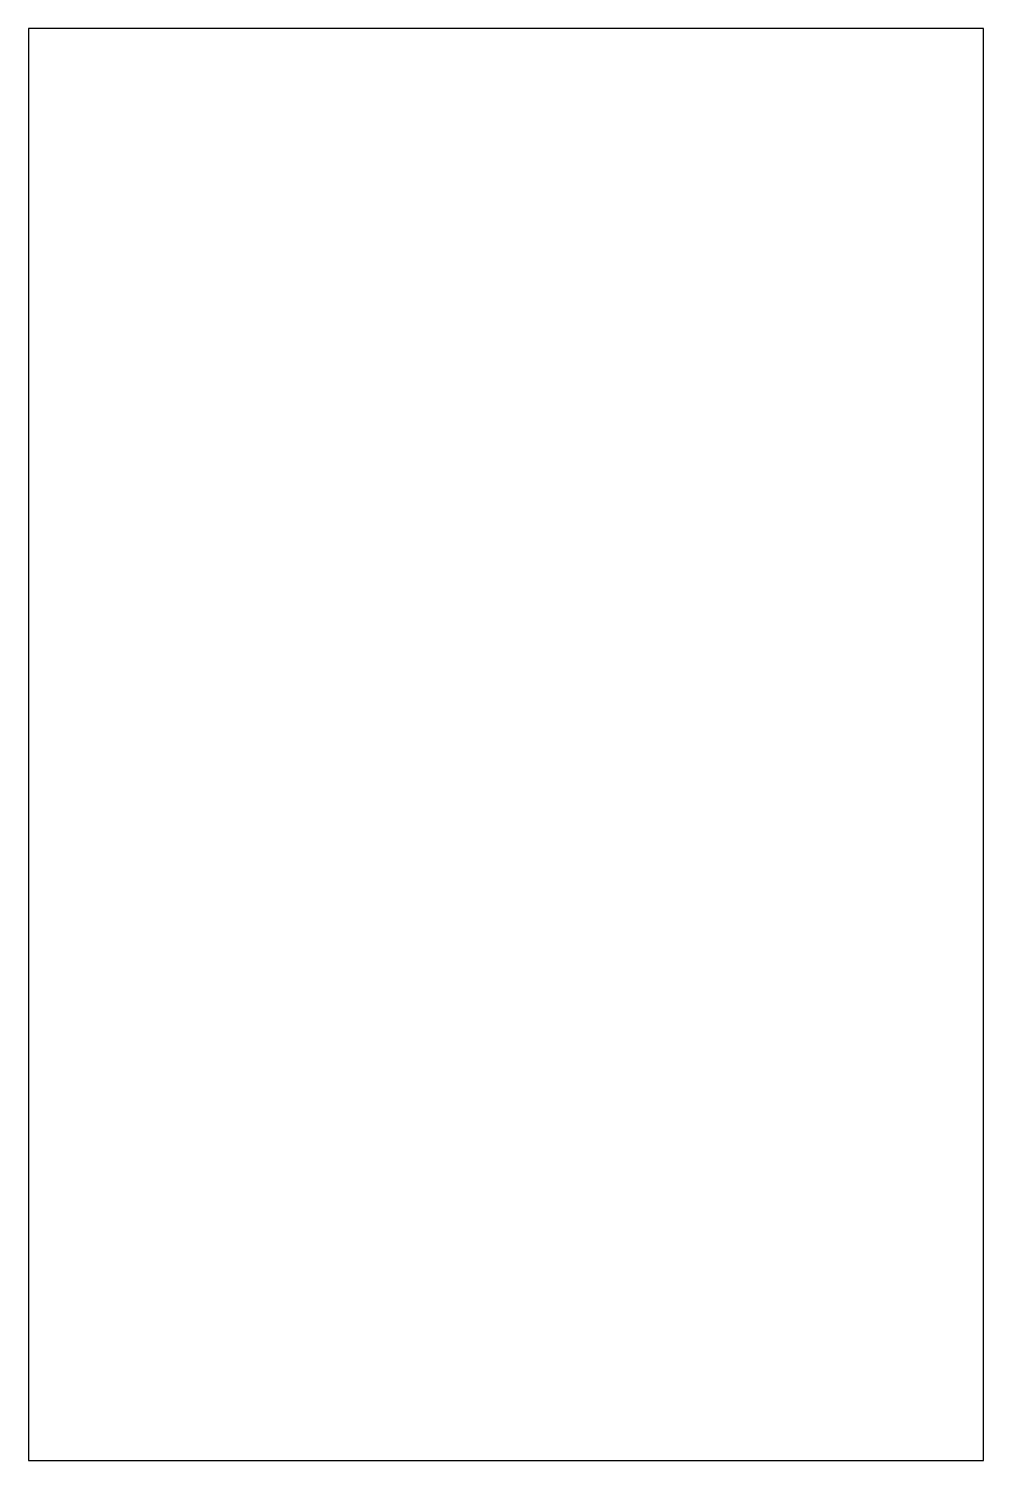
# Model space of a CAD drawing. Extents: x 8000 to 10000, y 8000 to 11000.
import ezdxf

# ---------------------------------------------------------------- set-up
doc = ezdxf.new("R2010")
doc.units = 0
doc.layers.add('_BOARD', color=254, linetype='CONTINUOUS')

msp = doc.modelspace()

# ---------------------------------------------------------------- linework, layer by layer
at = {"layer": '_BOARD', "color": 3}
msp.add_lwpolyline([(8000, 8000), (10000, 8000), (10000, 8000), (10000, 11000), (10000, 11000), (8000, 11000), (8000, 11000), (8000, 8000), (8000, 8000)], close=True, dxfattribs=at)

doc.saveas('drawing.dxf')
